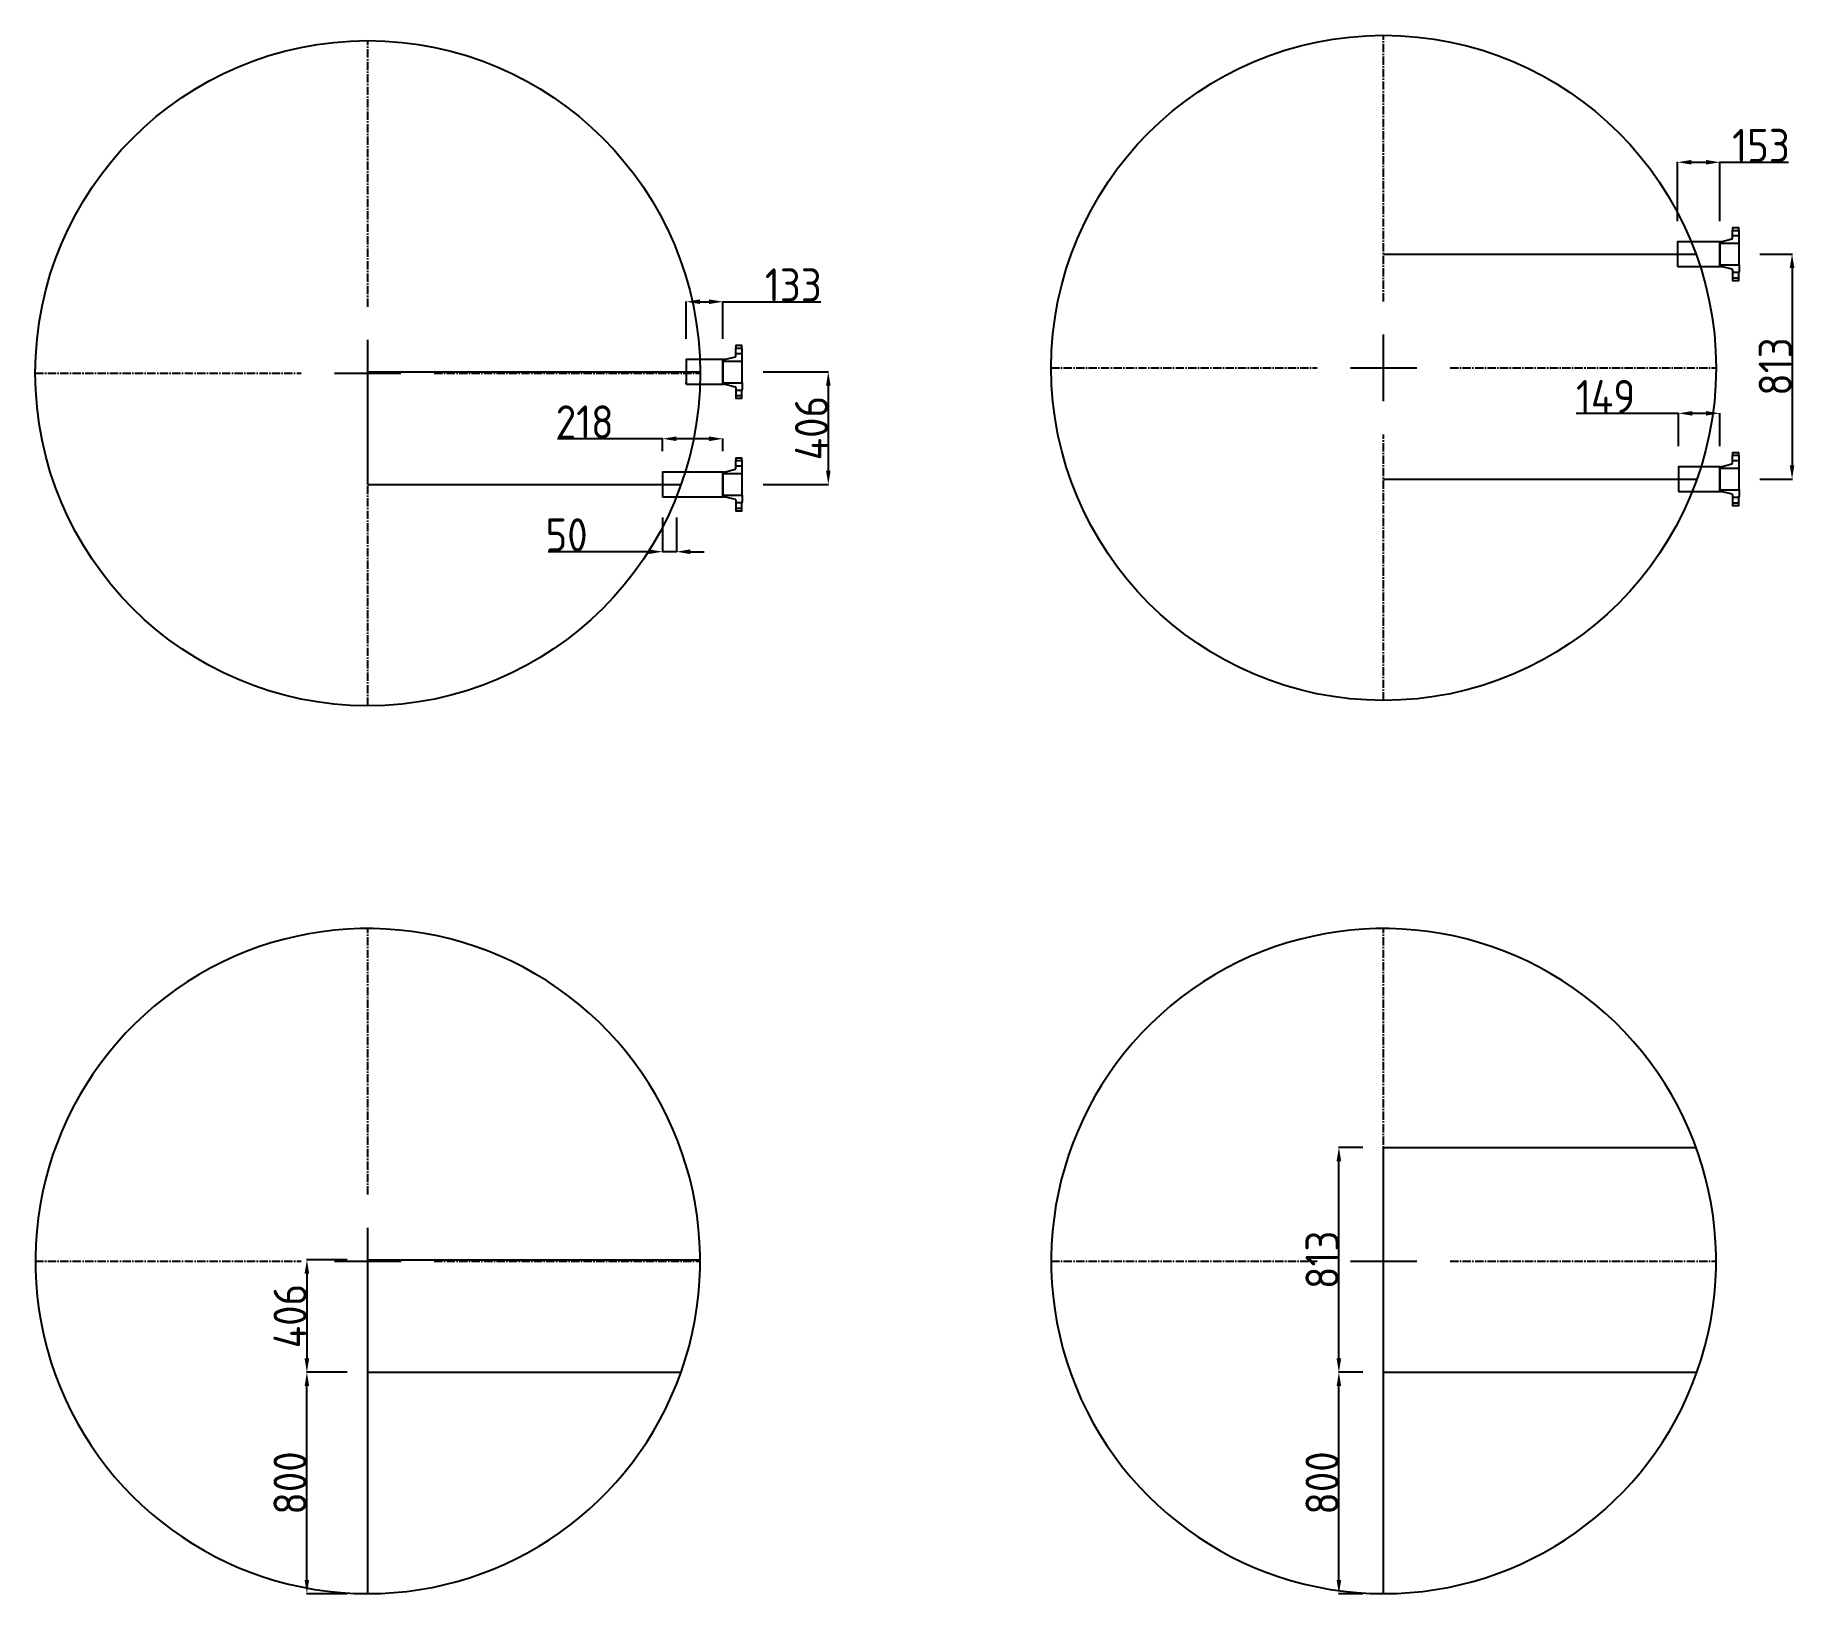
# Model space of a CAD drawing. Header units: inches. Extents: x -1371 to 5004, y -4408 to 1223.
import ezdxf

# ---------------------------------------------------------------- set-up
doc = ezdxf.new("R2010")
doc.units = ezdxf.units.IN
doc.header["$LTSCALE"] = 40
doc.header["$MEASUREMENT"] = 0
doc.linetypes.add('CENTER2', pattern=[1.125, 0.75, -0.125, 0.125, -0.125])
doc.styles.get("Standard").update_dxf_attribs({"font": 'isocp.shx', "height": 120, "bigfont": '@extfont2.shx'})
doc.dimstyles.new('ISO-25', dxfattribs={"dimtxt": 120, "dimasz": 50, "dimexe": 1.25, "dimexo": 75, "dimtad": 1, "dimdec": 0, "dimtxsty": 'Standard', "dimcen": 0, "dimclrd": 1, "dimclre": 1, "dimclrt": 1, "dimazin": 0, "dimtfac": 1, "dimtdec": 0, "dimtmove": 0, "dimatfit": 3, "dimfxl": 1, "dimtfillclr": 1, "dimarcsym": 0})

# ---------------------------------------------------------------- blocks, each defined once
blk = doc.blocks.new('*U253')
at = {"color": 0, "linetype": 'CENTER2', "transparency": 16777216}
for p, q in [((0, 240.3), (0, 1201.7)), ((-1201.7, 0), (-240.3, 0)), ((240.3, 0), (1201.7, 0)), ((0, -1201.7), (0, -240.3))]:
    blk.add_line(p, q, dxfattribs=at)
at = {"color": 0, "linetype": 'Continuous', "transparency": 16777216}
for p, q in [((0, -120.2), (0, 120.2)), ((-120.2, 0), (120.2, 0))]:
    blk.add_line(p, q, dxfattribs=at)
blk = doc.blocks.new('*D258')
at = {"color": 1, "lineweight": -2, "transparency": 16777216}
for p, q in [((982.1, 126.6), (982.1, 262)), ((1032.1, 260.7), (1065.2, 260.7)), ((1115.2, 126.6), (1115.2, 262)), ((1115.2, 260.7), (1468.5, 260.7))]:
    blk.add_line(p, q, dxfattribs=at)
at = {"color": 1, "transparency": 16777216}
for points in [[(1032.1, 269.1), (1032.1, 252.4), (982.1, 260.7)], [(1065.2, 269.1), (1065.2, 252.4), (1115.2, 260.7)]]:
    blk.add_solid(points, dxfattribs=at)
at = {"layer": 'Defpoints', "color": 0, "transparency": 16777216}
for p in [(982.1, 260.7), (982.1, 51.6), (1115.2, 51.6)]:
    blk.add_point(p, dxfattribs=at)
at = {"color": 1, "transparency": 16777216, "insert": (1369.4, 321.4), "char_height": 120, "attachment_point": 5}
blk.add_mtext('133', dxfattribs=at)
blk = doc.blocks.new('*D259')
at = {"color": 1, "lineweight": -2, "transparency": 16777216}
for p, q in [((896.8, -234.4), (517.4, -234.4)), ((896.8, -279.8), (896.8, -233.2)), ((1065.2, -234.4), (946.8, -234.4)), ((1115.2, -279.8), (1115.2, -233.2))]:
    blk.add_line(p, q, dxfattribs=at)
at = {"color": 1, "transparency": 16777216}
for points in [[(946.8, -226.1), (946.8, -242.8), (896.8, -234.4)], [(1065.2, -226.1), (1065.2, -242.8), (1115.2, -234.4)]]:
    blk.add_solid(points, dxfattribs=at)
at = {"layer": 'Defpoints', "color": 0, "transparency": 16777216}
for p in [(896.8, -234.4), (896.8, -354.8), (1115.2, -354.8)]:
    blk.add_point(p, dxfattribs=at)
at = {"color": 1, "transparency": 16777216, "insert": (615.5, -173.8), "char_height": 120, "attachment_point": 5}
blk.add_mtext('218', dxfattribs=at)
blk = doc.blocks.new('*U265')
at = {"color": 0, "linetype": 'CENTER2', "transparency": 16777216}
for p, q in [((0, 240.3), (0, 1201.7)), ((-1201.7, 0), (-240.3, 0)), ((240.3, 0), (1201.7, 0)), ((0, -1201.7), (0, -240.3))]:
    blk.add_line(p, q, dxfattribs=at)
at = {"color": 0, "linetype": 'Continuous', "transparency": 16777216}
for p, q in [((0, -120.2), (0, 120.2)), ((-120.2, 0), (120.2, 0))]:
    blk.add_line(p, q, dxfattribs=at)
blk = doc.blocks.new('*D268')
at = {"color": 1, "lineweight": -2, "transparency": 16777216}
for p, q in [((4569, -142.6), (4198.9, -142.6)), ((4569, -260.6), (4569, -141.4)), ((4668.2, -142.6), (4619, -142.6)), ((4718.2, -260.6), (4718.2, -141.4))]:
    blk.add_line(p, q, dxfattribs=at)
at = {"color": 1, "transparency": 16777216}
for points in [[(4619, -134.3), (4619, -150.9), (4569, -142.6)], [(4668.2, -134.3), (4668.2, -150.9), (4718.2, -142.6)]]:
    blk.add_solid(points, dxfattribs=at)
at = {"layer": 'Defpoints', "color": 0, "transparency": 16777216}
for p in [(4569, -142.6), (4569, -335.6), (4718.2, -335.6)]:
    blk.add_point(p, dxfattribs=at)
at = {"color": 1, "transparency": 16777216, "insert": (4305.8, -82), "char_height": 120, "attachment_point": 5}
blk.add_mtext('149', dxfattribs=at)
blk = doc.blocks.new('*D269')
at = {"color": 1, "lineweight": -2, "transparency": 16777216}
for p, q in [((4565.3, 552.2), (4565.3, 765.9)), ((4718.2, 552.2), (4718.2, 765.9)), ((4615.3, 764.7), (4668.2, 764.7)), ((4718.2, 764.7), (4966.5, 764.7))]:
    blk.add_line(p, q, dxfattribs=at)
at = {"color": 1, "transparency": 16777216}
for points in [[(4615.3, 773), (4615.3, 756.3), (4565.3, 764.7)], [(4668.2, 773), (4668.2, 756.3), (4718.2, 764.7)]]:
    blk.add_solid(points, dxfattribs=at)
at = {"layer": 'Defpoints', "color": 0, "transparency": 16777216}
for p in [(4718.2, 764.7), (4565.3, 477.2), (4718.2, 477.2)]:
    blk.add_point(p, dxfattribs=at)
at = {"color": 1, "transparency": 16777216, "insert": (4867.3, 825.3), "char_height": 120, "attachment_point": 5}
blk.add_mtext('153', dxfattribs=at)
blk = doc.blocks.new('*U277')
at = {"color": 0, "linetype": 'CENTER2', "transparency": 16777216}
for p, q in [((0, 240.3), (0, 1201.7)), ((-1201.7, 0), (-240.3, 0)), ((240.3, 0), (1201.7, 0)), ((0, -1201.7), (0, -240.3))]:
    blk.add_line(p, q, dxfattribs=at)
at = {"color": 0, "linetype": 'Continuous', "transparency": 16777216}
for p, q in [((0, -120.2), (0, 120.2)), ((-120.2, 0), (120.2, 0))]:
    blk.add_line(p, q, dxfattribs=at)
blk = doc.blocks.new('*U293')
at = {"color": 0, "linetype": 'CENTER2', "transparency": 16777216}
for p, q in [((0, 240.3), (0, 1201.7)), ((-1201.7, 0), (-240.3, 0)), ((240.3, 0), (1201.7, 0)), ((0, -1201.7), (0, -240.3))]:
    blk.add_line(p, q, dxfattribs=at)
at = {"color": 0, "linetype": 'Continuous', "transparency": 16777216}
for p, q in [((0, -120.2), (0, 120.2)), ((-120.2, 0), (120.2, 0))]:
    blk.add_line(p, q, dxfattribs=at)
blk = doc.blocks.new('*D299')
at = {"color": 1, "lineweight": -2, "transparency": 16777216}
for p, q in [((-243.8, -3607.6), (-390.1, -3607.6)), ((-388.8, -4357.6), (-388.8, -3657.6)), ((-243.8, -4407.6), (-390.1, -4407.6))]:
    blk.add_line(p, q, dxfattribs=at)
at = {"color": 1, "transparency": 16777216}
for points in [[(-397.2, -3657.6), (-380.5, -3657.6), (-388.8, -3607.6)], [(-397.2, -4357.6), (-380.5, -4357.6), (-388.8, -4407.6)]]:
    blk.add_solid(points, dxfattribs=at)
at = {"layer": 'Defpoints', "color": 0, "transparency": 16777216}
for p in [(-388.8, -3607.6), (-168.8, -3607.6), (-168.8, -4407.6)]:
    blk.add_point(p, dxfattribs=at)
at = {"color": 1, "transparency": 16777216, "insert": (-449.5, -4007.6), "char_height": 120, "attachment_point": 5, "rotation": 90}
blk.add_mtext('800', dxfattribs=at)
blk = doc.blocks.new('*D300')
at = {"color": 1, "lineweight": -2, "transparency": 16777216}
for p, q in [((-243.8, -3201.2), (-390.1, -3201.2)), ((-388.8, -3251.2), (-388.8, -3557.6)), ((-243.8, -3607.6), (-390.1, -3607.6))]:
    blk.add_line(p, q, dxfattribs=at)
at = {"color": 1, "transparency": 16777216}
for points in [[(-397.2, -3251.2), (-380.5, -3251.2), (-388.8, -3201.2)], [(-397.2, -3557.6), (-380.5, -3557.6), (-388.8, -3607.6)]]:
    blk.add_solid(points, dxfattribs=at)
at = {"layer": 'Defpoints', "color": 0, "transparency": 16777216}
for p in [(-168.8, -3201.2), (-388.8, -3607.6), (-168.8, -3607.6)]:
    blk.add_point(p, dxfattribs=at)
at = {"color": 1, "transparency": 16777216, "insert": (-449.5, -3404.4), "char_height": 120, "attachment_point": 5, "rotation": 90}
blk.add_mtext('406', dxfattribs=at)
blk = doc.blocks.new('*D301')
at = {"color": 1, "lineweight": -2, "transparency": 16777216}
for p, q in [((3428.3, -3607.6), (3340.3, -3607.6)), ((3341.5, -4357.6), (3341.5, -3657.6)), ((3428.3, -4407.6), (3340.3, -4407.6))]:
    blk.add_line(p, q, dxfattribs=at)
at = {"color": 1, "transparency": 16777216}
for points in [[(3333.2, -3657.6), (3349.9, -3657.6), (3341.5, -3607.6)], [(3333.2, -4357.6), (3349.9, -4357.6), (3341.5, -4407.6)]]:
    blk.add_solid(points, dxfattribs=at)
at = {"layer": 'Defpoints', "color": 0, "transparency": 16777216}
for p in [(3341.5, -3607.6), (3503.3, -3607.6), (3503.3, -4407.6)]:
    blk.add_point(p, dxfattribs=at)
at = {"color": 1, "transparency": 16777216, "insert": (3280.9, -4007.6), "char_height": 120, "attachment_point": 5, "rotation": 90}
blk.add_mtext('800', dxfattribs=at)
blk = doc.blocks.new('*D302')
at = {"color": 1, "lineweight": -2, "transparency": 16777216}
for p, q in [((3428.3, -2794.8), (3340.3, -2794.8)), ((3341.5, -3557.6), (3341.5, -2844.8)), ((3428.3, -3607.6), (3340.3, -3607.6))]:
    blk.add_line(p, q, dxfattribs=at)
at = {"color": 1, "transparency": 16777216}
for points in [[(3333.2, -2844.8), (3349.9, -2844.8), (3341.5, -2794.8)], [(3333.2, -3557.6), (3349.9, -3557.6), (3341.5, -3607.6)]]:
    blk.add_solid(points, dxfattribs=at)
at = {"layer": 'Defpoints', "color": 0, "transparency": 16777216}
for p in [(3341.5, -2794.8), (3503.3, -2794.8), (3503.3, -3607.6)]:
    blk.add_point(p, dxfattribs=at)
at = {"color": 1, "transparency": 16777216, "insert": (3280.9, -3201.2), "char_height": 120, "attachment_point": 5, "rotation": 90}
blk.add_mtext('813', dxfattribs=at)
blk = doc.blocks.new('*D303')
at = {"color": 1, "lineweight": -2, "transparency": 16777216}
for p, q in [((896.8, -518.7), (896.8, -643.8)), ((946.8, -518.7), (946.8, -643.8)), ((846.8, -642.6), (483.2, -642.6)), ((946.8, -642.6), (896.8, -642.6)), ((996.8, -642.6), (1046.8, -642.6))]:
    blk.add_line(p, q, dxfattribs=at)
at = {"color": 1, "transparency": 16777216}
for points in [[(846.8, -634.3), (846.8, -650.9), (896.8, -642.6)], [(996.8, -634.3), (996.8, -650.9), (946.8, -642.6)]]:
    blk.add_solid(points, dxfattribs=at)
at = {"layer": 'Defpoints', "color": 0, "transparency": 16777216}
for p in [(896.8, -443.7), (946.8, -443.7), (946.8, -642.6)]:
    blk.add_point(p, dxfattribs=at)
at = {"color": 1, "transparency": 16777216, "insert": (549.9, -582), "char_height": 120, "attachment_point": 5}
blk.add_mtext('50', dxfattribs=at)
blk = doc.blocks.new('*D304')
at = {"color": 1, "lineweight": -2, "transparency": 16777216}
for p, q in [((1260.1, 7.1), (1497.1, 7.1)), ((1495.9, -42.9), (1495.9, -349.3)), ((1260.1, -399.3), (1497.1, -399.3))]:
    blk.add_line(p, q, dxfattribs=at)
at = {"color": 1, "transparency": 16777216}
for points in [[(1487.6, -42.9), (1504.2, -42.9), (1495.9, 7.1)], [(1487.6, -349.3), (1504.2, -349.3), (1495.9, -399.3)]]:
    blk.add_solid(points, dxfattribs=at)
at = {"layer": 'Defpoints', "color": 0, "transparency": 16777216}
for p in [(1185.1, 7.1), (1185.1, -399.3), (1495.9, -399.3)]:
    blk.add_point(p, dxfattribs=at)
at = {"color": 1, "transparency": 16777216, "insert": (1435.3, -196.1), "char_height": 120, "attachment_point": 5, "rotation": 90}
blk.add_mtext('406', dxfattribs=at)
blk = doc.blocks.new('*D305')
at = {"color": 1, "lineweight": -2, "transparency": 16777216}
for p, q in [((4863.2, 432.8), (4980.7, 432.8)), ((4979.5, 382.8), (4979.5, -330)), ((4863.2, -380), (4980.7, -380))]:
    blk.add_line(p, q, dxfattribs=at)
at = {"color": 1, "transparency": 16777216}
for points in [[(4971.2, 382.8), (4987.8, 382.8), (4979.5, 432.8)], [(4971.2, -330), (4987.8, -330), (4979.5, -380)]]:
    blk.add_solid(points, dxfattribs=at)
at = {"layer": 'Defpoints', "color": 0, "transparency": 16777216}
for p in [(4788.2, 432.8), (4788.2, -380), (4979.5, -380)]:
    blk.add_point(p, dxfattribs=at)
at = {"color": 1, "transparency": 16777216, "insert": (4918.9, 26.4), "char_height": 120, "attachment_point": 5, "rotation": 90}
blk.add_mtext('813', dxfattribs=at)

msp = doc.modelspace()

# ---------------------------------------------------------------- linework, layer by layer
at = {"color": 7, "lineweight": -3, "ltscale": 0.03937}
for p, q in [((4788.2, 393.8), (4788.2, 471.7)), ((1185.1, -31.9), (1185.1, 46.1)), ((1185.1, -438.3), (1185.1, -360.3)), ((4788.2, -419), (4788.2, -341.1))]:
    msp.add_line(p, q, dxfattribs=at)
for p, q in [((3503.3, 432.8), (4632.4, 432.8)), ((-168.9, -399.3), (-168.9, 7.1)), ((-168.9, 7.1), (1032.7, 7.1)), ((982.1, -37.3), (982.1, -31)), ((3503.3, -380), (4635.8, -380)), ((-168.9, -399.3), (963.6, -399.3)), ((3503.3, -2794.8), (4632.4, -2794.8)), ((3503.3, -3607.6), (3503.3, -2794.8)), ((-168.8, -3607.6), (-168.8, -3201.2)), ((-168.8, -3201.2), (1032.8, -3201.2)), ((-168.8, -4407.6), (-168.8, -3607.6)), ((-168.8, -3607.6), (963.7, -3607.6)), ((3503.3, -4407.6), (3503.3, -3607.6)), ((3503.3, -3607.6), (4635.8, -3607.6))]:
    msp.add_line(p, q)
at = {"color": 7, "lineweight": -3, "ltscale": 0.004882}
for p, q in [((4764.2, 376.4), (4764.2, 366)), ((1161.2, -49.3), (1161.2, -59.6)), ((4764.2, -436.4), (4764.2, -446.8)), ((1161.2, -455.7), (1161.2, -466))]:
    msp.add_line(p, q, dxfattribs=at)
at = {"color": 7, "lineweight": -3, "ltscale": 0.01056}
for points in [[(4786.6, 518.5), (4786.6, 528.1), (4764.2, 528.1), (4764.2, 518.5), (4786.6, 518.5), (4786.6, 500.6), (4786.6, 499.5)], [(1183.5, 92.9), (1183.5, 102.4), (1161.2, 102.4), (1161.2, 92.9), (1183.5, 92.9), (1183.5, 75), (1183.5, 73.8)], [(1183.5, -313.5), (1183.5, -304), (1161.2, -304), (1161.2, -313.5), (1183.5, -313.5), (1183.5, -331.4), (1183.5, -332.6)], [(4786.6, -294.3), (4786.6, -284.7), (4764.2, -284.7), (4764.2, -294.3), (4786.6, -294.3), (4786.6, -312.2), (4786.6, -313.3)]]:
    msp.add_lwpolyline(points, dxfattribs=at)
at = {"color": 7, "lineweight": -3, "ltscale": 0.008449}
for points in [[(4764.2, 499.5), (4764.2, 500.6), (4764.2, 518.5)], [(1161.2, 73.8), (1161.2, 75), (1161.2, 92.9)], [(1161.2, -332.6), (1161.2, -331.4), (1161.2, -313.5)], [(4764.2, -313.3), (4764.2, -312.2), (4764.2, -294.3)]]:
    msp.add_lwpolyline(points, dxfattribs=at)
for points in [[(4565.3, 388.3), (4718.2, 388.3), (4718.2, 477.2), (4565.3, 477.2)], [(982.1, -37.3), (1115.2, -37.3), (1115.2, 51.6), (982.1, 51.6)], [(896.8, -443.7), (1115.2, -443.7), (1115.2, -354.8), (896.8, -354.8)], [(4569, -424.5), (4718.2, -424.5), (4718.2, -335.6), (4569, -335.6)]]:
    msp.add_lwpolyline(points, close=True)
for points in [[(4761.9, 486.2), (4726.9, 477.2), (4720.9, 477.2), (4718.2, 473.7), (4718.2, 471.7), (4788.2, 471.7), (4788.2, 496.3), (4786.6, 496.3)], [(1158.9, 60.5), (1123.8, 51.6), (1117.8, 51.6), (1115.2, 48.1), (1115.2, 46.1), (1185.1, 46.1), (1185.1, 70.6), (1183.5, 70.6)], [(4761.9, -326.6), (4726.9, -335.6), (4720.9, -335.6), (4718.2, -339.1), (4718.2, -341.1), (4788.2, -341.1), (4788.2, -316.5), (4786.6, -316.5)], [(1158.9, -345.9), (1123.8, -354.8), (1117.8, -354.8), (1115.2, -358.3), (1115.2, -360.3), (1185.1, -360.3), (1185.1, -335.8), (1183.5, -335.8)]]:
    msp.add_lwpolyline(points)
at = {"color": 7, "lineweight": -3, "ltscale": 0.000944882}
for points in [[(4718.2, 471.7), (4718.2, 393.8), (4718.2, 391.8), (4720.9, 388.3), (4726.9, 388.3), (4761.9, 379.3)], [(1115.2, 46.1), (1115.2, -31.9), (1115.2, -33.9), (1117.8, -37.4), (1123.8, -37.4), (1158.9, -46.3)], [(1115.2, -360.3), (1115.2, -438.3), (1115.2, -440.3), (1117.8, -443.8), (1123.8, -443.8), (1158.9, -452.7)], [(4718.2, -341.1), (4718.2, -419), (4718.2, -421), (4720.9, -424.5), (4726.9, -424.5), (4761.9, -433.5)]]:
    msp.add_lwpolyline(points, dxfattribs=at)
at = {"color": 7, "lineweight": -3, "ltscale": 0.03937}
for points in [[(4761.9, 486.2, 0.342739), (4764.2, 489.1)], [(4764.2, 376.4, 0.342739), (4761.9, 379.3)], [(1158.9, 60.5, 0.342739), (1161.2, 63.5)], [(1161.2, -49.3, 0.342739), (1158.9, -46.3)], [(1158.9, -345.9, 0.342739), (1161.2, -342.9)], [(4761.9, -326.6, 0.342739), (4764.2, -323.7)], [(4764.2, -436.4, 0.342739), (4761.9, -433.5)], [(1161.2, -455.7, 0.342739), (1158.9, -452.7)]]:
    msp.add_lwpolyline(points, format="xyb", dxfattribs=at)
at = {"color": 7, "lineweight": -3, "ltscale": 0.00075}
for points in [[(4764.2, 489.1), (4764.2, 499.5), (4786.6, 499.5), (4786.6, 496.3), (4788.2, 496.3)], [(1161.2, 63.5), (1161.2, 73.8), (1183.5, 73.8), (1183.5, 70.6), (1185.1, 70.6)], [(4764.2, -323.7), (4764.2, -313.3), (4786.6, -313.3), (4786.6, -316.5), (4788.2, -316.5)], [(1161.2, -342.9), (1161.2, -332.6), (1183.5, -332.6), (1183.5, -335.8), (1185.1, -335.8)]]:
    msp.add_lwpolyline(points, dxfattribs=at)
at = {"color": 7, "lineweight": -3, "ltscale": 0.03937}
for points in [[(4718.2, 393.8), (4788.2, 393.8), (4788.2, 369.2), (4786.6, 369.2), (4786.6, 366), (4764.2, 366), (4764.2, 348.1), (4764.2, 347), (4786.6, 347)], [(1115.2, -31.9), (1185.1, -31.9), (1185.1, -56.4), (1183.5, -56.4), (1183.5, -59.6), (1161.2, -59.6), (1161.2, -77.5), (1161.2, -78.7), (1183.5, -78.7)], [(1115.2, -438.3), (1185.1, -438.3), (1185.1, -462.8), (1183.5, -462.8), (1183.5, -466), (1161.2, -466), (1161.2, -483.9), (1161.2, -485.1), (1183.5, -485.1)], [(4718.2, -419), (4788.2, -419), (4788.2, -443.6), (4786.6, -443.6), (4786.6, -446.8), (4764.2, -446.8), (4764.2, -464.7), (4764.2, -465.8), (4786.6, -465.8)]]:
    msp.add_lwpolyline(points, dxfattribs=at)
at = {"color": 7, "lineweight": -3, "ltscale": 0.000550878}
for points in [[(4764.2, 347), (4764.2, 337.4), (4786.6, 337.4), (4786.6, 347), (4786.6, 348.1), (4786.6, 366)], [(1161.2, -78.7), (1161.2, -88.2), (1183.5, -88.2), (1183.5, -78.7), (1183.5, -77.5), (1183.5, -59.6)], [(1161.2, -485.1), (1161.2, -494.6), (1183.5, -494.6), (1183.5, -485.1), (1183.5, -483.9), (1183.5, -466)], [(4764.2, -465.8), (4764.2, -475.4), (4786.6, -475.4), (4786.6, -465.8), (4786.6, -464.7), (4786.6, -446.8)]]:
    msp.add_lwpolyline(points, dxfattribs=at)
for centre in [(3503.3, 21.7), (-168.9, 2.4)]:
    msp.add_circle(centre, 1201.6)
for centre, start, end in [((-168.8, -3205.8), 340.46808, 270), ((3503.3, -3205.8), 340.46808, 270), ((-168.8, -3205.8), 270, 340.46808), ((3503.3, -3205.8), 270, 340.46808)]:
    msp.add_arc(centre, 1201.6, start, end)

# ---------------------------------------------------------------- block references
at = {"linetype": 'CENTER2'}
for name, p in [('*U265', (3503.3, 21.7)), ('*U253', (-168.9, 2.4)), ('*U277', (-168.8, -3205.8)), ('*U293', (3503.3, -3205.8))]:
    msp.add_blockref(name, p, dxfattribs=at)

# ---------------------------------------------------------------- dimensions: what is measured, and where the dimension line sits
for base, p1, p2, picture, middle in [((4718.2, 764.7), (4565.3, 477.2), (4718.2, 477.2), '*D269', (4867.3, 764.7)), ((982.1, 260.7), (1115.2, 51.6), (982.1, 51.6), '*D258', (1369.4, 260.7)), ((4569, -142.6), (4718.2, -335.6), (4569, -335.6), '*D268', (4305.8, -142.6)), ((896.8, -234.4), (1115.2, -354.8), (896.8, -354.8), '*D259', (615.5, -234.4)), ((946.8, -642.6), (896.8, -443.7), (946.8, -443.7), '*D303', (549.9, -642.6))]:
    dim = msp.add_linear_dim(base=base, p1=p1, p2=p2, dimstyle='ISO-25')
    dim.commit()
    dim.dimension.update_dxf_attribs({"geometry": picture, "text_midpoint": middle, "dimtype": 160})
dim = msp.add_aligned_dim(p1=(4788.2, 432.8), p2=(4788.2, -380), distance=191.3, dimstyle='ISO-25')
dim.commit()
dim.dimension.update_dxf_attribs({"geometry": '*D305', "text_midpoint": (4918.9, 26.4)})
for base, p1, p2, picture, middle in [((1495.9, -399.3), (1185.1, 7.1), (1185.1, -399.3), '*D304', (1435.3, -196.1)), ((3341.5, -2794.8), (3503.3, -3607.6), (3503.3, -2794.8), '*D302', (3280.9, -3201.2)), ((-388.8, -3607.6), (-168.8, -3201.2), (-168.8, -3607.6), '*D300', (-449.5, -3404.4)), ((-388.8, -3607.6), (-168.8, -4407.6), (-168.8, -3607.6), '*D299', (-449.5, -4007.6)), ((3341.5, -3607.6), (3503.3, -4407.6), (3503.3, -3607.6), '*D301', (3280.9, -4007.6))]:
    dim = msp.add_linear_dim(base=base, p1=p1, p2=p2, angle=90, dimstyle='ISO-25')
    dim.commit()
    dim.dimension.update_dxf_attribs({"geometry": picture, "text_midpoint": middle})

doc.saveas('drawing.dxf')
